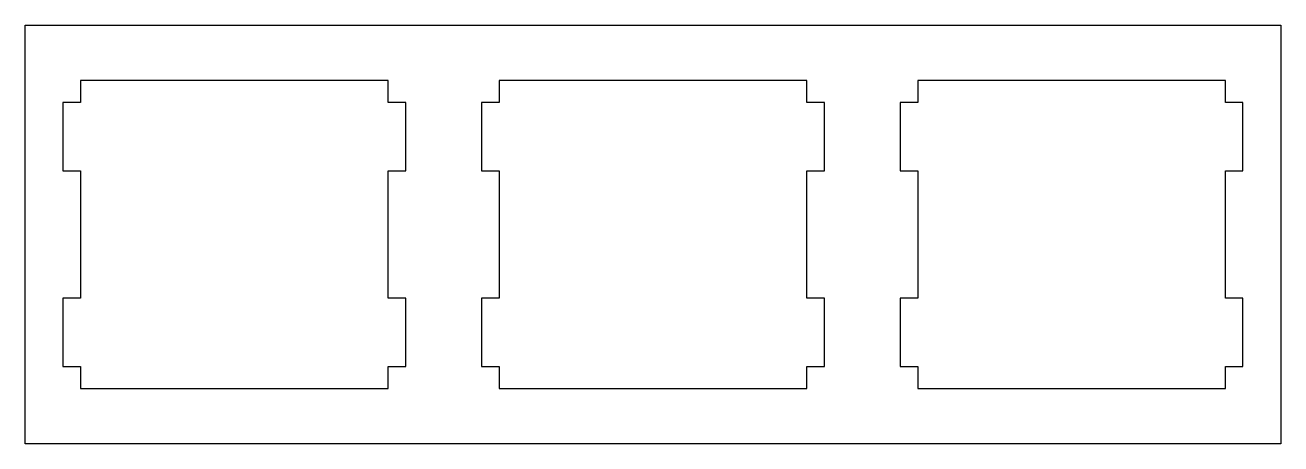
# Model space of a CAD drawing. Extents: x 0.1 to 57.2, y 0.3 to 19.3.
import ezdxf

# ---------------------------------------------------------------- set-up
doc = ezdxf.new("R2010")
doc.units = 0
doc.header["$MEASUREMENT"] = 0

msp = doc.modelspace()

# ---------------------------------------------------------------- linework, layer by layer
at = {"color": 0}
for p, q in [((0.095085, 19.3077), (57.2453, 19.3077)), ((0.095085, 0.257693), (0.095085, 19.3077)), ((57.2453, 19.3077), (57.2453, 0.257693)), ((2.61965, 16.7831), (2.61965, 15.7827)), ((16.6192, 16.7831), (2.61965, 16.7831)), ((16.6192, 15.7827), (16.6192, 16.7831)), ((21.6697, 16.7831), (21.6697, 15.7827)), ((35.669, 16.7831), (21.6697, 16.7831)), ((35.669, 15.7827), (35.669, 16.7831)), ((40.7197, 16.7831), (40.7197, 15.7827)), ((54.719, 16.7831), (40.7197, 16.7831)), ((54.719, 15.7827), (54.719, 16.7831)), ((2.61965, 15.7827), (1.81901, 15.7827)), ((1.81901, 15.7827), (1.81901, 12.6835)), ((17.4198, 15.7827), (16.6192, 15.7827)), ((17.4198, 12.6835), (17.4198, 15.7827)), ((21.6697, 15.7827), (20.869, 15.7827)), ((20.869, 15.7827), (20.869, 12.6835)), ((36.4698, 15.7827), (35.669, 15.7827)), ((36.4698, 12.6835), (36.4698, 15.7827)), ((40.7197, 15.7827), (39.9189, 15.7827)), ((39.9189, 15.7827), (39.9189, 12.6835)), ((55.5198, 15.7827), (54.719, 15.7827)), ((55.5198, 12.6835), (55.5198, 15.7827)), ((1.81901, 12.6835), (2.61965, 12.6835)), ((2.61965, 12.6835), (2.61965, 6.88329)), ((16.6192, 6.88329), (16.6192, 12.6835)), ((16.6192, 12.6835), (17.4198, 12.6835)), ((20.869, 12.6835), (21.6697, 12.6835)), ((21.6697, 12.6835), (21.6697, 6.88329)), ((35.669, 6.88329), (35.669, 12.6835)), ((35.669, 12.6835), (36.4698, 12.6835)), ((39.9189, 12.6835), (40.7197, 12.6835)), ((40.7197, 12.6835), (40.7197, 6.88329)), ((54.719, 6.88329), (54.719, 12.6835)), ((54.719, 12.6835), (55.5198, 12.6835)), ((2.61965, 6.88329), (1.81901, 6.88329)), ((1.81901, 6.88329), (1.81901, 3.78273)), ((17.4198, 6.88329), (16.6192, 6.88329)), ((17.4198, 3.78273), (17.4198, 6.88329)), ((21.6697, 6.88329), (20.869, 6.88329)), ((20.869, 6.88329), (20.869, 3.78273)), ((36.4698, 6.88329), (35.669, 6.88329)), ((36.4698, 3.78273), (36.4698, 6.88329)), ((40.7197, 6.88329), (39.9189, 6.88329)), ((39.9189, 6.88329), (39.9189, 3.78273)), ((55.5198, 6.88329), (54.719, 6.88329)), ((55.5198, 3.78273), (55.5198, 6.88329)), ((1.81901, 3.78273), (2.61965, 3.78273)), ((2.61965, 3.78273), (2.61965, 2.78364)), ((16.6192, 2.78364), (16.6192, 3.78273)), ((16.6192, 3.78273), (17.4198, 3.78273)), ((20.869, 3.78273), (21.6697, 3.78273)), ((21.6697, 3.78273), (21.6697, 2.78364)), ((35.669, 2.78364), (35.669, 3.78273)), ((35.669, 3.78273), (36.4698, 3.78273)), ((39.9189, 3.78273), (40.7197, 3.78273)), ((40.7197, 3.78273), (40.7197, 2.78364)), ((54.719, 2.78364), (54.719, 3.78273)), ((54.719, 3.78273), (55.5198, 3.78273)), ((2.61965, 2.78364), (16.6192, 2.78364)), ((21.6697, 2.78364), (35.669, 2.78364)), ((40.7197, 2.78364), (54.719, 2.78364)), ((57.2453, 0.257693), (0.095085, 0.257693))]:
    msp.add_line(p, q, dxfattribs=at)

doc.saveas('drawing.dxf')
